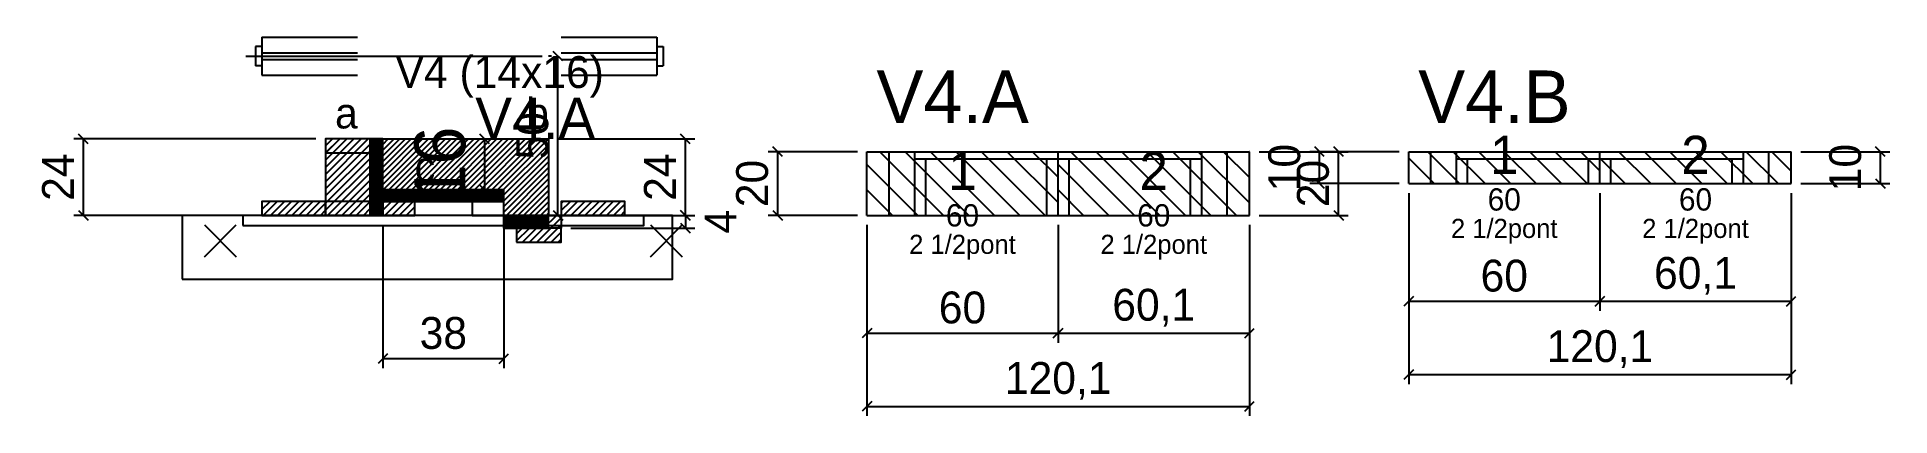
# Model space of a CAD drawing. Extents: x -69 to 513, y -83 to 36.
import ezdxf
from ezdxf.enums import TextEntityAlignment as Align

# ---------------------------------------------------------------- set-up
doc = ezdxf.new("R2010")
doc.units = 0
for name, color, linetype in [('5', 5, 'Continuous'), ('barrote', 126, 'Continuous'), ('CONCRETO', 251, 'Continuous'), ('COTA', 241, 'Continuous'), ('Cota Seção (2x)', 241, 'Continuous'), ('detalhes', 7, 'Continuous'), ('Hachura', 251, 'Continuous'), ('Madeira', 126, 'Continuous'), ('NOMENCLATURA', 7, 'Continuous'), ('Painéis', 200, 'Continuous'), ('presilha', 224, 'Continuous'), ('Reaproveitamento', 30, 'Continuous'), ('SARR_2.2x7', 40, 'Continuous'), ('SARR_3.5x7', 81, 'Continuous'), ('SCO-___-LAJ', 224, 'Continuous'), ('TENSOR', 224, 'Continuous'), ('texto', 7, 'Continuous'), ('Texto Seção', 7, 'Continuous')]:
    doc.layers.add(name, color=color, linetype=linetype)
doc.dimstyles.new('PAINEL', dxfattribs={"dimtxt": 10, "dimasz": 3, "dimexe": 3, "dimexo": 3, "dimgap": 3, "dimtad": 1, "dimblk": 'OBLIQUE', "dimblk1": 'OBLIQUE', "dimcen": 2.5, "dimclrd": 4, "dimclre": 4, "dimclrt": 240, "dimazin": 3, "dimtfac": 1, "dimtmove": 0, "dimatfit": 3})
doc.dimstyles.new('SECAO2X', dxfattribs={"dimtxt": 16, "dimasz": 3, "dimexe": 3, "dimexo": 3, "dimgap": 3, "dimtad": 1, "dimblk": 'OBLIQUE', "dimblk1": 'OBLIQUE', "dimcen": 2.5, "dimclrd": 4, "dimclre": 4, "dimclrt": 240, "dimazin": 3, "dimtfac": 1, "dimtmove": 0, "dimatfit": 3})

# ---------------------------------------------------------------- blocks, each defined once
blk = doc.blocks.new('_OBLIQUE')
at = {"color": 0, "linetype": 'BYBLOCK'}
blk.add_line((-0.5, -0.5), (0.5, 0.5), dxfattribs=at)

msp = doc.modelspace()

# ---------------------------------------------------------------- hatches: boundary and pattern name
at = {"layer": 'COTA'}
h = msp.add_hatch(dxfattribs=at)
h.set_pattern_fill('ANSI31', scale=0.4)
h.paths.add_polyline_path([(40, -12), (40, 4), (92, 4), (92, -20), (78, -20), (78, -12)])
at = {"layer": 'Hachura'}
h = msp.add_hatch(dxfattribs=at)
h.set_pattern_fill('ANSI31', scale=0.5)
h.paths.add_polyline_path([(22, -20), (36, -20), (36, 4), (22, 4)])
h = msp.add_hatch(dxfattribs=at)
h.set_pattern_fill('ANSI31', scale=0.5)
h.paths.add_polyline_path([(22, -0.4), (36, -0.4), (36, 4), (22, 4)])
h = msp.add_hatch(dxfattribs=at)
h.set_pattern_fill('SOLID')
h.paths.add_polyline_path([(36, -20), (40, -20), (40, 4), (36, 4)])
h = msp.add_hatch(dxfattribs=at)
h.set_pattern_fill('ANSI31', scale=0.5)
h.paths.add_polyline_path([(2, -20), (22, -20), (22, -15.6), (2, -15.6)])
h = msp.add_hatch(dxfattribs=at)
h.set_pattern_fill('SOLID')
h.paths.add_polyline_path([(40, -15.6), (78, -15.6), (78, -12), (40, -12)])
h = msp.add_hatch(dxfattribs=at)
h.set_pattern_fill('ANSI31', scale=0.5)
h.paths.add_polyline_path([(40, -20), (50, -20), (50, -15.6), (40, -15.6)])
h = msp.add_hatch(dxfattribs=at)
h.set_pattern_fill('ANSI31', scale=0.5)
h.paths.add_polyline_path([(96, -20), (116, -20), (116, -15.6), (96, -15.6)])
h = msp.add_hatch(dxfattribs=at)
h.set_pattern_fill('SOLID')
h.paths.add_polyline_path([(78, -20), (82, -20), (82, -24), (78, -24)])
h = msp.add_hatch(dxfattribs=at)
h.set_pattern_fill('SOLID')
h.paths.add_polyline_path([(78, -24), (92, -24), (92, -20), (78, -20)])
h = msp.add_hatch(dxfattribs=at)
h.set_pattern_fill('ANSI31', scale=0.5)
h.paths.add_polyline_path([(82, -20), (96, -20), (96, -24), (82, -24)])
h = msp.add_hatch(dxfattribs=at)
h.set_pattern_fill('ANSI31', scale=0.5)
h.paths.add_polyline_path([(82, -28.4), (96, -28.4), (96, -24), (82, -24)])

# ---------------------------------------------------------------- linework, layer by layer
for p, q in [((2, 36), (32, 36)), ((2, 36), (2, 24)), ((96, 36), (126, 36)), ((126, 36), (126, 24)), ((0, 33), (0, 27)), ((2, 33), (0, 33)), ((2, 31), (32, 31)), ((96, 31), (126, 31)), ((126, 33), (128, 33)), ((128, 33), (128, 27)), ((2, 27), (0, 27)), ((2, 29), (32, 29)), ((2, 24), (32, 24)), ((96, 29), (126, 29)), ((96, 24), (126, 24)), ((126, 27), (128, 27))]:
    msp.add_line(p, q)
at = {"layer": 'barrote'}
msp.add_lwpolyline([(-23, -40), (131, -40), (131, -20), (-23, -20)], close=True, dxfattribs=at)
at = {"layer": 'CONCRETO'}
msp.add_lwpolyline([(40, -12), (40, 4), (92, 4), (92, -20), (78, -20), (78, -12)], close=True, dxfattribs=at)
at = {"layer": 'Madeira'}
for points in [[(22, -20), (36, -20), (36, 4), (22, 4)], [(22, -0.4), (36, -0.4), (36, 4), (22, 4)], [(2, -20), (22, -20), (22, -15.6), (2, -15.6)], [(22, -20), (36, -20), (36, -15.6), (22, -15.6)], [(40, -20), (50, -20), (50, -15.6), (40, -15.6)], [(68, -20), (78, -20), (78, -15.6), (68, -15.6)], [(96, -20), (116, -20), (116, -15.6), (96, -15.6)], [(82, -20), (96, -20), (96, -24), (82, -24)], [(82, -28.4), (96, -28.4), (96, -24), (82, -24)]]:
    msp.add_lwpolyline(points, close=True, dxfattribs=at)
at = {"layer": 'Painéis'}
for p, q in [((192, 0), (252, 0)), ((192, -20), (192, 0)), ((252, -20), (252, 0)), ((252, -20), (252, 0)), ((252, 0), (312.1, 0)), ((252, -20), (252, 0)), ((312.1, -20), (312.1, 0)), ((362.1, 0), (422.1, 0)), ((362.1, -10), (362.1, 0)), ((422.1, -10), (422.1, 0)), ((422.1, -10), (422.1, 0)), ((422.1, 0), (482.2, 0)), ((422.1, -10), (422.1, 0)), ((482.2, -10), (482.2, 0)), ((362.1, -10), (422.1, -10)), ((422.1, -10), (482.2, -10)), ((192, -20), (252, -20)), ((252, -20), (312.1, -20))]:
    msp.add_line(p, q, dxfattribs=at)
for points in [[(36, -20), (40, -20), (40, 4), (36, 4)], [(40, -15.6), (78, -15.6), (78, -12), (40, -12)], [(78, -20), (82, -20), (82, -24), (78, -24)], [(78, -24), (92, -24), (92, -20), (78, -20)]]:
    msp.add_lwpolyline(points, close=True, dxfattribs=at)
at = {"layer": 'presilha'}
for p, q in [((-16, -33), (-6, -23)), ((-16, -23), (-6, -33)), ((124, -33), (134, -23)), ((124, -23), (134, -33))]:
    msp.add_line(p, q, dxfattribs=at)
at = {"layer": 'Reaproveitamento', "color": 30}
for p, q in [((216, -20), (196, 0)), ((224, -20), (204, 0)), ((232, -20), (212, 0)), ((240, -20), (220, 0)), ((248, -20), (228, 0)), ((252, -16), (236, 0)), ((252, -8), (244, 0)), ((252, 0), (252, 0)), ((276, -20), (256, 0)), ((284, -20), (264, 0)), ((292, -20), (272, 0)), ((300, -20), (280, 0)), ((308, -20), (288, 0)), ((312.1, -16.1), (296, 0)), ((312.1, -8.1), (304, 0)), ((312.1, -0.1), (312, 0)), ((378.1, -10), (368.1, 0)), ((386.1, -10), (376.1, 0)), ((394.1, -10), (384.1, 0)), ((402.1, -10), (392.1, 0)), ((410.1, -10), (400.1, 0)), ((418.1, -10), (408.1, 0)), ((422.1, -6), (416.1, 0)), ((438.1, -10), (428.1, 0)), ((446.1, -10), (436.1, 0)), ((454.1, -10), (444.1, 0)), ((462.1, -10), (452.1, 0)), ((470.1, -10), (460.1, 0)), ((478.1, -10), (468.1, 0)), ((482.2, -6.1), (476.1, 0)), ((208, -20), (192, -4)), ((268, -20), (252, -4)), ((370.1, -10), (362.1, -2)), ((430.1, -10), (422.1, -2)), ((362.1, -10), (362.1, -10)), ((422.1, -10), (422.1, -10)), ((200, -20), (192, -12)), ((260, -20), (252, -12)), ((192, -20), (192, -20)), ((252, -20), (252, -20))]:
    msp.add_line(p, q, dxfattribs=at)
at = {"layer": 'SARR_2.2x7'}
for p, q in [((199, -20), (199, 0)), ((305.1, -20), (305.1, 0)), ((369.1, -10), (369.1, 0)), ((475.2, -10), (475.2, 0)), ((207, -2.2), (252, -2.2)), ((252, -2.2), (297.1, -2.2)), ((377.1, -2.2), (422.1, -2.2)), ((422.1, -2.2), (467.2, -2.2))]:
    msp.add_line(p, q, dxfattribs=at)
at = {"layer": 'SARR_3.5x7'}
for p, q in [((207, -20), (207, 0)), ((252, -20), (252, 0)), ((252, -20), (252, 0)), ((297.1, -20), (297.1, 0)), ((377.1, -10), (377.1, 0)), ((422.1, -10), (422.1, 0)), ((422.1, -10), (422.1, 0)), ((467.2, -10), (467.2, 0)), ((210.5, -20), (210.5, -2.2)), ((248.5, -20), (248.5, -2.2)), ((255.5, -20), (255.5, -2.2)), ((293.6, -20), (293.6, -2.2)), ((380.6, -10), (380.6, -2.2)), ((418.6, -10), (418.6, -2.2)), ((425.6, -10), (425.6, -2.2)), ((463.7, -10), (463.7, -2.2)), ((377.1, -10), (380.6, -10)), ((418.6, -10), (422.1, -10)), ((422.1, -10), (425.6, -10)), ((463.7, -10), (467.2, -10)), ((207, -20), (210.5, -20)), ((248.5, -20), (252, -20)), ((252, -20), (255.5, -20)), ((293.6, -20), (297.1, -20))]:
    msp.add_line(p, q, dxfattribs=at)
at = {"layer": 'SCO-___-LAJ'}
msp.add_lwpolyline([(-4, -23.2), (122, -23.2), (122, -20), (-4, -20)], close=True, dxfattribs=at)
at = {"layer": 'TENSOR'}
msp.add_line((-3, 30), (90, 30), dxfattribs=at)

# ---------------------------------------------------------------- texts
at = {"layer": '5'}
for s, height, p in [('1', 12, (222, -6)), ('2', 12, (282.05, -6)), ('1', 12, (392.1, -1)), ('2', 12, (452.15, -1)), ('60', 7, (392.1, -15)), ('60', 7, (452.15, -15)), ('60', 7, (222, -20)), ('60', 7, (282.05, -20))]:
    msp.add_text(s, height=height, dxfattribs=at).set_placement(p, align=Align.MIDDLE_CENTER)
at = {"layer": 'detalhes'}
for s, p in [('a', (25, 7.3)), ('b', (85, 7.3)), ('c', (50, -9.5))]:
    msp.add_text(s, height=9.6, dxfattribs=at).set_placement(p)
at = {"layer": 'NOMENCLATURA'}
for s, p in [('V4.A', (195, 9)), ('V4.B', (365.1, 9))]:
    msp.add_text(s, height=16.5, dxfattribs=at).set_placement(p)
at = {"layer": 'texto', "char_height": 6, "attachment_point": 5}
for insert in [(392.1, -25), (452.15, -25), (222, -30), (282.05, -30)]:
    msp.add_mtext('2 1/2pont', dxfattribs=dict(at, insert=insert))
at = {"layer": 'Texto Seção'}
for s, height, p in [('V4 (14x16)', 10, (44, 20)), ('V4.A', 13, (69, 4))]:
    msp.add_text(s, height=height, dxfattribs=at).set_placement(p)

# ---------------------------------------------------------------- dimensions: what is measured, and where the dimension line sits
at = {"layer": 'COTA'}
for base, p1, p2 in [((95, -20), (96, -20), (96, 30)), ((-54, -20), (2, -20), (22, 4)), ((135, -20), (92, -20), (92, 4)), ((164, -20), (192, -20), (192, 0)), ((340.1, -20), (312.1, -20), (312.1, 0)), ((334.1, -10), (362.1, -10), (362.1, 0)), ((510.2, -10), (482.2, -10), (482.2, 0)), ((135, -20), (96, -20), (96, -24))]:
    msp.add_linear_dim(base=base, p1=p1, p2=p2, angle=90, dimstyle='PAINEL', dxfattribs=at).render()
for base, p1, p2 in [((362.1, -47), (362.1, -10), (422.1, -10)), ((362.1, -70), (362.1, -10), (482.2, -10)), ((422.1, -47), (422.1, -10), (482.2, -10)), ((40, -65), (40, -20), (78, -20)), ((192, -57), (192, -20), (252, -20)), ((192, -80), (192, -20), (312.1, -20)), ((252, -57), (252, -20), (312.1, -20))]:
    msp.add_linear_dim(base=base, p1=p1, p2=p2, dimstyle='PAINEL', dxfattribs=at).render()
at = {"layer": 'Cota Seção (2x)'}
msp.add_linear_dim(base=(72, -12), p1=(40, -12), p2=(40, 4), angle=90, dimstyle='SECAO2X', dxfattribs=at).render()

doc.saveas('drawing.dxf')
